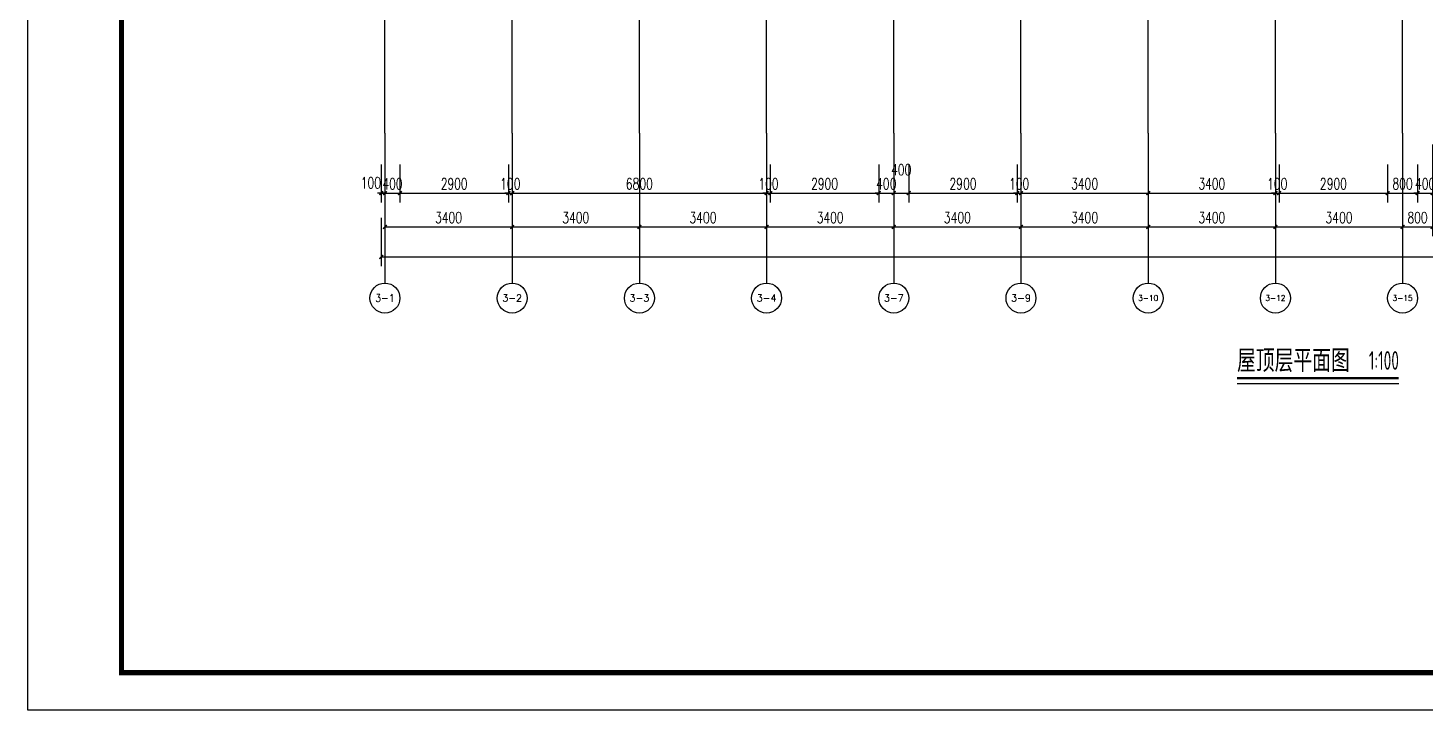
# Model space of a CAD drawing. Extents: x -59851 to 653804, y -249523 to 437614.
# Drawn here: x -57533 to -20191, y -249505 to -231289 of the extents above; entities that cross this region are included whole.
import ezdxf
from ezdxf.enums import TextEntityAlignment as Align

# ---------------------------------------------------------------- set-up
doc = ezdxf.new("R2010")
doc.units = 0
doc.header["$LTSCALE"] = 1000
doc.header["$MEASUREMENT"] = 0
for name, color, linetype in [('A-第三道尺寸线', 105, 'Continuous'), ('AXIS', 3, 'Continuous'), ('AXIS_TEXT', 7, 'Continuous'), ('DIM_SYMB', 3, 'Continuous'), ('DOTE', 16, 'Continuous'), ('LABEL_FIXBOX_PM', 7, 'Continuous'), ('LABEL_TXT_PM', 1, 'Continuous'), ('PUB_TEXT', 7, 'Continuous')]:
    doc.layers.add(name, color=color, linetype=linetype)
doc.styles.add('_TCH_AXIS', font='COMPLEX', dxfattribs={"bigfont": 'GBCBIG'})
doc.styles.add('_TCH_DIM_T3', font='SIMPLEX.shx', dxfattribs={"width": 0.705882, "bigfont": 'GBCBIG.shx'})
doc.styles.add('COMPLEX', font='COMPLEX')
doc.styles.add('LABEL_TXT_PM', font='pm_njadri_romans1.shx', dxfattribs={"width": 0.7, "bigfont": 'pm_njadri_hztxt.shx'})
doc.styles.get("Standard").update_dxf_attribs({"font": 'gbenor.shx', "width": 0.7, "bigfont": 'gbcbig.shx'})
doc.styles.add('黑体', font='simhei.ttf', dxfattribs={"width": 0.7})
doc.dimstyles.new('_TCH_ARCH&&100', dxfattribs={"dimtxt": 297.5, "dimasz": 100, "dimexe": 250, "dimexo": 300, "dimgap": 100, "dimtad": 1, "dimdec": 0, "dimzin": 0, "dimdsep": 46, "dimtxsty": '_TCH_DIM_T3', "dimblk": 'ARCHTICK', "dimcen": 0.09, "dimclrt": 7, "dimazin": 2, "dimtfac": 1, "dimtdec": 0, "dimtix": 1, "dimtmove": 2, "dimatfit": 3, "dimfxl": 0, "dimtolj": 1, "dimtzin": 0, "dimarcsym": 0})

# ---------------------------------------------------------------- blocks, each defined once
blk = doc.blocks.new('PMSheet_A1_20150113_5-3892016032414355901')
at = {"layer": 'LABEL_FIXBOX_PM'}
blk.add_lwpolyline([(0, 594), (841, 594), (841, 0), (0, 0)], close=True, dxfattribs=at)
at = {"layer": 'LABEL_FIXBOX_PM', "const_width": 1.4}
blk.add_lwpolyline([(831, 584), (25, 584), (25, 10), (831, 10)], close=True, dxfattribs=at)
at = {"layer": 'LABEL_TXT_PM', "style": 'LABEL_TXT_PM'}
for tag, height, width, p in [('修改图应说明理由', 4.5, 0.7, (788.35, 468.8)), ('出图章签名', 4.5, 0.7, (759.46, 338.09)), ('建设单位_U01', 4.5, 0.7, (800.9, 212.14)), ('建设单位', 4.5, 0.7, (800.9, 210.2)), ('建设单位_D01', 4.5, 0.7, (800.9, 207.4)), ('项目名称_U01', 4.5, 0.7, (800.9, 200.42)), ('项目名称', 4.5, 0.7, (800.9, 198.19)), ('项目名称_D01', 4.5, 0.7, (800.9, 195.3)), ('设计编号', 4.5, 0.6, (780.76, 187.9)), ('分项号', 4.5, 0.6, (820.26, 188)), ('项目经理', 4.5, 0.7, (780.26, 172)), ('项目经理签名', 4.5, 0.7, (810.18, 172.26)), ('审定', 4.5, 0.7, (780.26, 163.9)), ('审定签名', 4.5, 0.7, (810.18, 164.16)), ('审核', 4.5, 0.7, (780.26, 156)), ('审核签名', 4.5, 0.7, (810.18, 156.26)), ('项目负责签名', 4.5, 0.7, (810.18, 148.26)), ('项目负责', 4.5, 0.7, (780.26, 148)), ('专业负责', 4.5, 0.7, (780.26, 140)), ('专业负责签名', 4.5, 0.7, (810.18, 140.26)), ('校对', 4.5, 0.7, (780.26, 131.9)), ('校对签名', 4.5, 0.7, (810.18, 132.16)), ('设计', 4.5, 0.7, (780.26, 124)), ('设计签名', 4.5, 0.7, (810.18, 124.26)), ('绘制', 4.5, 0.7, (780.26, 115.9)), ('绘制签名', 4.5, 0.7, (810.18, 116.16)), ('方案_01', 4.5, 0.7, (780.26, 95.9)), ('方案_01签名', 4.5, 0.7, (810.18, 96.16)), ('方案_02', 4.5, 0.7, (780.26, 87.9)), ('方案_02签名', 4.5, 0.7, (810.18, 88.16)), ('方案_03', 4.5, 0.7, (780.29, 79.9)), ('方案_03签名', 4.5, 0.7, (810.2, 80.16)), ('方案_04', 4.5, 0.7, (780.26, 71.9)), ('方案_04签名', 4.5, 0.7, (810.18, 72.16)), ('图名_U02', 4.5, 0.7, (790.5, 60.2)), ('图名_U01', 4.5, 0.7, (790.5, 54.2)), ('图名', 4.5, 0.7, (790.5, 47.96)), ('图名_D01', 4.5, 0.7, (790.5, 42.4)), ('图名_D02', 4.5, 0.7, (790.5, 37)), ('图号', 3.5, 0.7, (760.97, 20.95)), ('图档号', 3.5, 0.7, (781.1, 20.95)), ('日期', 3.5, 0.7, (801.07, 20.95)), ('版本号', 3.5, 0.7, (820.27, 20.95))]:
    blk.add_attdef(tag, text='', height=height, dxfattribs=dict(at, width=width)).set_placement(p, align=Align.CENTER)
blk = doc.blocks.new('roofzhouxian')
at = {"layer": 'DOTE'}
for p, q in [((-47992, -309503), (-47992, -279124)), ((-44592, -309503), (-44592, -279124)), ((-41192, -309503), (-41192, -279124)), ((-37792, -309503), (-37792, -279124)), ((-30992, -309503), (-30992, -279124)), ((-27592, -309503), (-27592, -279124)), ((-34392, -309503), (-34392, -295195)), ((-24192, -309503), (-24192, -295195)), ((-20792, -309503), (-20792, -295195))]:
    blk.add_line(p, q, dxfattribs=at)
blk = doc.blocks.new('_ArchTick')
at = {"color": 0, "linetype": 'ByBlock', "const_width": 0.4}
blk.add_lwpolyline([(-0.5, -0.5), (0.5, 0.5)], dxfattribs=at)
blk = doc.blocks.new('*D1399')
at = {"layer": 'AXIS', "color": 0, "lineweight": -2, "transparency": 16777216}
for p, q in [((-47991, -234403), (-47991, -236853)), ((-44591, -234403), (-44591, -236853)), ((-47991, -236603), (-44591, -236603))]:
    blk.add_line(p, q, dxfattribs=at)
at = {"layer": 'Defpoints', "color": 0, "transparency": 16777216}
for p in [(-47991, -234103), (-44591, -234103), (-44591, -236603)]:
    blk.add_point(p, dxfattribs=at)
at = {"layer": 'AXIS', "color": 0, "lineweight": -2, "transparency": 16777216, "xscale": 100, "yscale": 100, "zscale": 100, "rotation": 180}
blk.add_blockref('_ArchTick', (-47991, -236603), dxfattribs=at)
at = {"layer": 'AXIS', "color": 0, "lineweight": -2, "transparency": 16777216, "xscale": 100, "yscale": 100, "zscale": 100}
blk.add_blockref('_ArchTick', (-44591, -236603), dxfattribs=at)
at = {"layer": 'AXIS', "color": 7, "transparency": 16777216, "insert": (-46291, -236354), "char_height": 297.5, "attachment_point": 5, "style": '_TCH_DIM_T3'}
blk.add_mtext('\\A1;3400', dxfattribs=at)
blk = doc.blocks.new('*D1400')
at = {"layer": 'AXIS', "color": 0, "lineweight": -2, "transparency": 16777216}
for p, q in [((-44591, -234403), (-44591, -236853)), ((-41191, -234403), (-41191, -236853)), ((-44591, -236603), (-41191, -236603))]:
    blk.add_line(p, q, dxfattribs=at)
at = {"layer": 'Defpoints', "color": 0, "transparency": 16777216}
for p in [(-44591, -234103), (-41191, -234103), (-41191, -236603)]:
    blk.add_point(p, dxfattribs=at)
at = {"layer": 'AXIS', "color": 0, "lineweight": -2, "transparency": 16777216, "xscale": 100, "yscale": 100, "zscale": 100, "rotation": 180}
blk.add_blockref('_ArchTick', (-44591, -236603), dxfattribs=at)
at = {"layer": 'AXIS', "color": 0, "lineweight": -2, "transparency": 16777216, "xscale": 100, "yscale": 100, "zscale": 100}
blk.add_blockref('_ArchTick', (-41191, -236603), dxfattribs=at)
at = {"layer": 'AXIS', "color": 7, "transparency": 16777216, "insert": (-42891, -236354), "char_height": 297.5, "attachment_point": 5, "style": '_TCH_DIM_T3'}
blk.add_mtext('\\A1;3400', dxfattribs=at)
blk = doc.blocks.new('*D1401')
at = {"layer": 'AXIS', "color": 0, "lineweight": -2, "transparency": 16777216}
for p, q in [((-41191, -234403), (-41191, -236853)), ((-37791, -234403), (-37791, -236853)), ((-41191, -236603), (-37791, -236603))]:
    blk.add_line(p, q, dxfattribs=at)
at = {"layer": 'Defpoints', "color": 0, "transparency": 16777216}
for p in [(-41191, -234103), (-37791, -234103), (-37791, -236603)]:
    blk.add_point(p, dxfattribs=at)
at = {"layer": 'AXIS', "color": 0, "lineweight": -2, "transparency": 16777216, "xscale": 100, "yscale": 100, "zscale": 100, "rotation": 180}
blk.add_blockref('_ArchTick', (-41191, -236603), dxfattribs=at)
at = {"layer": 'AXIS', "color": 0, "lineweight": -2, "transparency": 16777216, "xscale": 100, "yscale": 100, "zscale": 100}
blk.add_blockref('_ArchTick', (-37791, -236603), dxfattribs=at)
at = {"layer": 'AXIS', "color": 7, "transparency": 16777216, "insert": (-39491, -236354), "char_height": 297.5, "attachment_point": 5, "style": '_TCH_DIM_T3'}
blk.add_mtext('\\A1;3400', dxfattribs=at)
blk = doc.blocks.new('*D1402')
at = {"layer": 'AXIS', "color": 0, "lineweight": -2, "transparency": 16777216}
for p, q in [((-37791, -234403), (-37791, -236853)), ((-34391, -234403), (-34391, -236853)), ((-37791, -236603), (-34391, -236603))]:
    blk.add_line(p, q, dxfattribs=at)
at = {"layer": 'Defpoints', "color": 0, "transparency": 16777216}
for p in [(-37791, -234103), (-34391, -234103), (-34391, -236603)]:
    blk.add_point(p, dxfattribs=at)
at = {"layer": 'AXIS', "color": 0, "lineweight": -2, "transparency": 16777216, "xscale": 100, "yscale": 100, "zscale": 100, "rotation": 180}
blk.add_blockref('_ArchTick', (-37791, -236603), dxfattribs=at)
at = {"layer": 'AXIS', "color": 0, "lineweight": -2, "transparency": 16777216, "xscale": 100, "yscale": 100, "zscale": 100}
blk.add_blockref('_ArchTick', (-34391, -236603), dxfattribs=at)
at = {"layer": 'AXIS', "color": 7, "transparency": 16777216, "insert": (-36091, -236354), "char_height": 297.5, "attachment_point": 5, "style": '_TCH_DIM_T3'}
blk.add_mtext('\\A1;3400', dxfattribs=at)
blk = doc.blocks.new('*D1403')
at = {"layer": 'AXIS', "color": 0, "lineweight": -2, "transparency": 16777216}
for p, q in [((-34391, -234403), (-34391, -236853)), ((-30991, -234403), (-30991, -236853)), ((-34391, -236603), (-30991, -236603))]:
    blk.add_line(p, q, dxfattribs=at)
at = {"layer": 'Defpoints', "color": 0, "transparency": 16777216}
for p in [(-34391, -234103), (-30991, -234103), (-30991, -236603)]:
    blk.add_point(p, dxfattribs=at)
at = {"layer": 'AXIS', "color": 0, "lineweight": -2, "transparency": 16777216, "xscale": 100, "yscale": 100, "zscale": 100, "rotation": 180}
blk.add_blockref('_ArchTick', (-34391, -236603), dxfattribs=at)
at = {"layer": 'AXIS', "color": 0, "lineweight": -2, "transparency": 16777216, "xscale": 100, "yscale": 100, "zscale": 100}
blk.add_blockref('_ArchTick', (-30991, -236603), dxfattribs=at)
at = {"layer": 'AXIS', "color": 7, "transparency": 16777216, "insert": (-32691, -236354), "char_height": 297.5, "attachment_point": 5, "style": '_TCH_DIM_T3'}
blk.add_mtext('\\A1;3400', dxfattribs=at)
blk = doc.blocks.new('*D1404')
at = {"layer": 'AXIS', "color": 0, "lineweight": -2, "transparency": 16777216}
for p, q in [((-30991, -234403), (-30991, -236853)), ((-27591, -234403), (-27591, -236853)), ((-30991, -236603), (-27591, -236603))]:
    blk.add_line(p, q, dxfattribs=at)
at = {"layer": 'Defpoints', "color": 0, "transparency": 16777216}
for p in [(-30991, -234103), (-27591, -234103), (-27591, -236603)]:
    blk.add_point(p, dxfattribs=at)
at = {"layer": 'AXIS', "color": 0, "lineweight": -2, "transparency": 16777216, "xscale": 100, "yscale": 100, "zscale": 100, "rotation": 180}
blk.add_blockref('_ArchTick', (-30991, -236603), dxfattribs=at)
at = {"layer": 'AXIS', "color": 0, "lineweight": -2, "transparency": 16777216, "xscale": 100, "yscale": 100, "zscale": 100}
blk.add_blockref('_ArchTick', (-27591, -236603), dxfattribs=at)
at = {"layer": 'AXIS', "color": 7, "transparency": 16777216, "insert": (-29291, -236354), "char_height": 297.5, "attachment_point": 5, "style": '_TCH_DIM_T3'}
blk.add_mtext('\\A1;3400', dxfattribs=at)
blk = doc.blocks.new('*D1405')
at = {"layer": 'AXIS', "color": 0, "lineweight": -2, "transparency": 16777216}
for p, q in [((-27591, -234403), (-27591, -236853)), ((-24191, -234403), (-24191, -236853)), ((-27591, -236603), (-24191, -236603))]:
    blk.add_line(p, q, dxfattribs=at)
at = {"layer": 'Defpoints', "color": 0, "transparency": 16777216}
for p in [(-27591, -234103), (-24191, -234103), (-24191, -236603)]:
    blk.add_point(p, dxfattribs=at)
at = {"layer": 'AXIS', "color": 0, "lineweight": -2, "transparency": 16777216, "xscale": 100, "yscale": 100, "zscale": 100, "rotation": 180}
blk.add_blockref('_ArchTick', (-27591, -236603), dxfattribs=at)
at = {"layer": 'AXIS', "color": 0, "lineweight": -2, "transparency": 16777216, "xscale": 100, "yscale": 100, "zscale": 100}
blk.add_blockref('_ArchTick', (-24191, -236603), dxfattribs=at)
at = {"layer": 'AXIS', "color": 7, "transparency": 16777216, "insert": (-25891, -236354), "char_height": 297.5, "attachment_point": 5, "style": '_TCH_DIM_T3'}
blk.add_mtext('\\A1;3400', dxfattribs=at)
blk = doc.blocks.new('*D1406')
at = {"layer": 'AXIS', "color": 0, "lineweight": -2, "transparency": 16777216}
for p, q in [((-24191, -234403), (-24191, -236853)), ((-20791, -234403), (-20791, -236853)), ((-24191, -236603), (-20791, -236603))]:
    blk.add_line(p, q, dxfattribs=at)
at = {"layer": 'Defpoints', "color": 0, "transparency": 16777216}
for p in [(-24191, -234103), (-20791, -234103), (-20791, -236603)]:
    blk.add_point(p, dxfattribs=at)
at = {"layer": 'AXIS', "color": 0, "lineweight": -2, "transparency": 16777216, "xscale": 100, "yscale": 100, "zscale": 100, "rotation": 180}
blk.add_blockref('_ArchTick', (-24191, -236603), dxfattribs=at)
at = {"layer": 'AXIS', "color": 0, "lineweight": -2, "transparency": 16777216, "xscale": 100, "yscale": 100, "zscale": 100}
blk.add_blockref('_ArchTick', (-20791, -236603), dxfattribs=at)
at = {"layer": 'AXIS', "color": 7, "transparency": 16777216, "insert": (-22491, -236354), "char_height": 297.5, "attachment_point": 5, "style": '_TCH_DIM_T3'}
blk.add_mtext('\\A1;3400', dxfattribs=at)
blk = doc.blocks.new('*D1407')
at = {"layer": 'AXIS', "color": 0, "lineweight": -2, "transparency": 16777216}
for p, q in [((-20791, -234403), (-20791, -236853)), ((-19991, -234403), (-19991, -236853)), ((-20791, -236603), (-19991, -236603))]:
    blk.add_line(p, q, dxfattribs=at)
at = {"layer": 'Defpoints', "color": 0, "transparency": 16777216}
for p in [(-20791, -234103), (-19991, -234103), (-19991, -236603)]:
    blk.add_point(p, dxfattribs=at)
at = {"layer": 'AXIS', "color": 0, "lineweight": -2, "transparency": 16777216, "xscale": 100, "yscale": 100, "zscale": 100, "rotation": 180}
blk.add_blockref('_ArchTick', (-20791, -236603), dxfattribs=at)
at = {"layer": 'AXIS', "color": 0, "lineweight": -2, "transparency": 16777216, "xscale": 100, "yscale": 100, "zscale": 100}
blk.add_blockref('_ArchTick', (-19991, -236603), dxfattribs=at)
at = {"layer": 'AXIS', "color": 7, "transparency": 16777216, "insert": (-20391, -236354), "char_height": 297.5, "attachment_point": 5, "style": '_TCH_DIM_T3'}
blk.add_mtext('\\A1;800', dxfattribs=at)
blk = doc.blocks.new('*D1418')
at = {"layer": 'AXIS', "color": 0, "lineweight": -2, "transparency": 16777216}
for p, q in [((-48091, -236360), (-48091, -237653)), ((10609, -236360), (10609, -237653)), ((-48091, -237403), (10609, -237403))]:
    blk.add_line(p, q, dxfattribs=at)
at = {"layer": 'Defpoints', "color": 0, "transparency": 16777216}
for p in [(-48091, -236060), (10609, -236060), (10609, -237403)]:
    blk.add_point(p, dxfattribs=at)
at = {"layer": 'AXIS', "color": 0, "lineweight": -2, "transparency": 16777216, "xscale": 100, "yscale": 100, "zscale": 100, "rotation": 180}
blk.add_blockref('_ArchTick', (-48091, -237403), dxfattribs=at)
at = {"layer": 'AXIS', "color": 0, "lineweight": -2, "transparency": 16777216, "xscale": 100, "yscale": 100, "zscale": 100}
blk.add_blockref('_ArchTick', (10609, -237403), dxfattribs=at)
at = {"layer": 'AXIS', "color": 7, "transparency": 16777216, "insert": (-18741, -237154), "char_height": 297.5, "attachment_point": 5, "style": '_TCH_DIM_T3'}
blk.add_mtext('\\A1;58700', dxfattribs=at)
blk = doc.blocks.new('*D1442')
at = {"layer": 'A-第三道尺寸线', "color": 0, "lineweight": -2, "transparency": 16777216}
for p, q in [((-48091, -234937), (-48091, -235950)), ((-47991, -234937), (-47991, -235950)), ((-48091, -235700), (-48191, -235700)), ((-48091, -235700), (-47991, -235700)), ((-47991, -235700), (-47891, -235700))]:
    blk.add_line(p, q, dxfattribs=at)
at = {"layer": 'Defpoints', "color": 0, "transparency": 16777216}
for p in [(-48091, -234637), (-47991, -234637), (-47991, -235700)]:
    blk.add_point(p, dxfattribs=at)
at = {"layer": 'A-第三道尺寸线', "color": 0, "lineweight": -2, "transparency": 16777216, "xscale": 100, "yscale": 100, "zscale": 100}
blk.add_blockref('_ArchTick', (-48091, -235700), dxfattribs=at)
at = {"layer": 'A-第三道尺寸线', "color": 0, "lineweight": -2, "transparency": 16777216, "xscale": 100, "yscale": 100, "zscale": 100, "rotation": 180}
blk.add_blockref('_ArchTick', (-47991, -235700), dxfattribs=at)
at = {"layer": 'A-第三道尺寸线', "color": 7, "transparency": 16777216, "insert": (-48366, -235425), "char_height": 297.5, "attachment_point": 5, "style": '_TCH_DIM_T3'}
blk.add_mtext('\\A1;100', dxfattribs=at)
blk = doc.blocks.new('*D1443')
at = {"layer": 'A-第三道尺寸线', "color": 0, "lineweight": -2, "transparency": 16777216}
for p, q in [((-47991, -234937), (-47991, -235950)), ((-47591, -234937), (-47591, -235950)), ((-47991, -235700), (-48091, -235700)), ((-47991, -235700), (-47591, -235700)), ((-47591, -235700), (-47491, -235700))]:
    blk.add_line(p, q, dxfattribs=at)
at = {"layer": 'Defpoints', "color": 0, "transparency": 16777216}
for p in [(-47991, -234637), (-47591, -234637), (-47591, -235700)]:
    blk.add_point(p, dxfattribs=at)
at = {"layer": 'A-第三道尺寸线', "color": 0, "lineweight": -2, "transparency": 16777216, "xscale": 100, "yscale": 100, "zscale": 100}
blk.add_blockref('_ArchTick', (-47991, -235700), dxfattribs=at)
at = {"layer": 'A-第三道尺寸线', "color": 0, "lineweight": -2, "transparency": 16777216, "xscale": 100, "yscale": 100, "zscale": 100, "rotation": 180}
blk.add_blockref('_ArchTick', (-47591, -235700), dxfattribs=at)
at = {"layer": 'A-第三道尺寸线', "color": 7, "transparency": 16777216, "insert": (-47791, -235451), "char_height": 297.5, "attachment_point": 5, "style": '_TCH_DIM_T3'}
blk.add_mtext('\\A1;400', dxfattribs=at)
blk = doc.blocks.new('*D1444')
at = {"layer": 'A-第三道尺寸线', "color": 0, "lineweight": -2, "transparency": 16777216}
for p, q in [((-47591, -234937), (-47591, -235950)), ((-44691, -234937), (-44691, -235950)), ((-47591, -235700), (-44691, -235700))]:
    blk.add_line(p, q, dxfattribs=at)
at = {"layer": 'Defpoints', "color": 0, "transparency": 16777216}
for p in [(-47591, -234637), (-44691, -234637), (-44691, -235700)]:
    blk.add_point(p, dxfattribs=at)
at = {"layer": 'A-第三道尺寸线', "color": 0, "lineweight": -2, "transparency": 16777216, "xscale": 100, "yscale": 100, "zscale": 100, "rotation": 180}
blk.add_blockref('_ArchTick', (-47591, -235700), dxfattribs=at)
at = {"layer": 'A-第三道尺寸线', "color": 0, "lineweight": -2, "transparency": 16777216, "xscale": 100, "yscale": 100, "zscale": 100}
blk.add_blockref('_ArchTick', (-44691, -235700), dxfattribs=at)
at = {"layer": 'A-第三道尺寸线', "color": 7, "transparency": 16777216, "insert": (-46141, -235451), "char_height": 297.5, "attachment_point": 5, "style": '_TCH_DIM_T3'}
blk.add_mtext('\\A1;2900', dxfattribs=at)
blk = doc.blocks.new('*D1445')
at = {"layer": 'A-第三道尺寸线', "color": 0, "lineweight": -2, "transparency": 16777216}
for p, q in [((-44691, -234937), (-44691, -235950)), ((-44591, -234937), (-44591, -235950)), ((-44691, -235700), (-44791, -235700)), ((-44691, -235700), (-44591, -235700)), ((-44591, -235700), (-44491, -235700))]:
    blk.add_line(p, q, dxfattribs=at)
at = {"layer": 'Defpoints', "color": 0, "transparency": 16777216}
for p in [(-44691, -234637), (-44591, -234637), (-44591, -235700)]:
    blk.add_point(p, dxfattribs=at)
at = {"layer": 'A-第三道尺寸线', "color": 0, "lineweight": -2, "transparency": 16777216, "xscale": 100, "yscale": 100, "zscale": 100}
blk.add_blockref('_ArchTick', (-44691, -235700), dxfattribs=at)
at = {"layer": 'A-第三道尺寸线', "color": 0, "lineweight": -2, "transparency": 16777216, "xscale": 100, "yscale": 100, "zscale": 100, "rotation": 180}
blk.add_blockref('_ArchTick', (-44591, -235700), dxfattribs=at)
at = {"layer": 'A-第三道尺寸线', "color": 7, "transparency": 16777216, "insert": (-44641, -235451), "char_height": 297.5, "attachment_point": 5, "style": '_TCH_DIM_T3'}
blk.add_mtext('\\A1;100', dxfattribs=at)
blk = doc.blocks.new('*D1446')
at = {"layer": 'A-第三道尺寸线', "color": 0, "lineweight": -2, "transparency": 16777216}
for p, q in [((-44591, -234937), (-44591, -235950)), ((-37791, -234937), (-37791, -235950)), ((-44591, -235700), (-37791, -235700))]:
    blk.add_line(p, q, dxfattribs=at)
at = {"layer": 'Defpoints', "color": 0, "transparency": 16777216}
for p in [(-44591, -234637), (-37791, -234637), (-37791, -235700)]:
    blk.add_point(p, dxfattribs=at)
at = {"layer": 'A-第三道尺寸线', "color": 0, "lineweight": -2, "transparency": 16777216, "xscale": 100, "yscale": 100, "zscale": 100, "rotation": 180}
blk.add_blockref('_ArchTick', (-44591, -235700), dxfattribs=at)
at = {"layer": 'A-第三道尺寸线', "color": 0, "lineweight": -2, "transparency": 16777216, "xscale": 100, "yscale": 100, "zscale": 100}
blk.add_blockref('_ArchTick', (-37791, -235700), dxfattribs=at)
at = {"layer": 'A-第三道尺寸线', "color": 7, "transparency": 16777216, "insert": (-41191, -235451), "char_height": 297.5, "attachment_point": 5, "style": '_TCH_DIM_T3'}
blk.add_mtext('\\A1;6800', dxfattribs=at)
blk = doc.blocks.new('*D1447')
at = {"layer": 'A-第三道尺寸线', "color": 0, "lineweight": -2, "transparency": 16777216}
for p, q in [((-37791, -234937), (-37791, -235950)), ((-37691, -234937), (-37691, -235950)), ((-37791, -235700), (-37891, -235700)), ((-37791, -235700), (-37691, -235700)), ((-37691, -235700), (-37591, -235700))]:
    blk.add_line(p, q, dxfattribs=at)
at = {"layer": 'Defpoints', "color": 0, "transparency": 16777216}
for p in [(-37791, -234637), (-37691, -234637), (-37691, -235700)]:
    blk.add_point(p, dxfattribs=at)
at = {"layer": 'A-第三道尺寸线', "color": 0, "lineweight": -2, "transparency": 16777216, "xscale": 100, "yscale": 100, "zscale": 100}
blk.add_blockref('_ArchTick', (-37791, -235700), dxfattribs=at)
at = {"layer": 'A-第三道尺寸线', "color": 0, "lineweight": -2, "transparency": 16777216, "xscale": 100, "yscale": 100, "zscale": 100, "rotation": 180}
blk.add_blockref('_ArchTick', (-37691, -235700), dxfattribs=at)
at = {"layer": 'A-第三道尺寸线', "color": 7, "transparency": 16777216, "insert": (-37741, -235451), "char_height": 297.5, "attachment_point": 5, "style": '_TCH_DIM_T3'}
blk.add_mtext('\\A1;100', dxfattribs=at)
blk = doc.blocks.new('*D1448')
at = {"layer": 'A-第三道尺寸线', "color": 0, "lineweight": -2, "transparency": 16777216}
for p, q in [((-37691, -234937), (-37691, -235950)), ((-34791, -234937), (-34791, -235950)), ((-37691, -235700), (-34791, -235700))]:
    blk.add_line(p, q, dxfattribs=at)
at = {"layer": 'Defpoints', "color": 0, "transparency": 16777216}
for p in [(-37691, -234637), (-34791, -234637), (-34791, -235700)]:
    blk.add_point(p, dxfattribs=at)
at = {"layer": 'A-第三道尺寸线', "color": 0, "lineweight": -2, "transparency": 16777216, "xscale": 100, "yscale": 100, "zscale": 100, "rotation": 180}
blk.add_blockref('_ArchTick', (-37691, -235700), dxfattribs=at)
at = {"layer": 'A-第三道尺寸线', "color": 0, "lineweight": -2, "transparency": 16777216, "xscale": 100, "yscale": 100, "zscale": 100}
blk.add_blockref('_ArchTick', (-34791, -235700), dxfattribs=at)
at = {"layer": 'A-第三道尺寸线', "color": 7, "transparency": 16777216, "insert": (-36241, -235451), "char_height": 297.5, "attachment_point": 5, "style": '_TCH_DIM_T3'}
blk.add_mtext('\\A1;2900', dxfattribs=at)
blk = doc.blocks.new('*D1449')
at = {"layer": 'A-第三道尺寸线', "color": 0, "lineweight": -2, "transparency": 16777216}
for p, q in [((-34791, -234937), (-34791, -235950)), ((-34391, -234937), (-34391, -235950)), ((-34791, -235700), (-34891, -235700)), ((-34791, -235700), (-34391, -235700)), ((-34391, -235700), (-34291, -235700))]:
    blk.add_line(p, q, dxfattribs=at)
at = {"layer": 'Defpoints', "color": 0, "transparency": 16777216}
for p in [(-34791, -234637), (-34391, -234637), (-34391, -235700)]:
    blk.add_point(p, dxfattribs=at)
at = {"layer": 'A-第三道尺寸线', "color": 0, "lineweight": -2, "transparency": 16777216, "xscale": 100, "yscale": 100, "zscale": 100}
blk.add_blockref('_ArchTick', (-34791, -235700), dxfattribs=at)
at = {"layer": 'A-第三道尺寸线', "color": 0, "lineweight": -2, "transparency": 16777216, "xscale": 100, "yscale": 100, "zscale": 100, "rotation": 180}
blk.add_blockref('_ArchTick', (-34391, -235700), dxfattribs=at)
at = {"layer": 'A-第三道尺寸线', "color": 7, "transparency": 16777216, "insert": (-34591, -235451), "char_height": 297.5, "attachment_point": 5, "style": '_TCH_DIM_T3'}
blk.add_mtext('\\A1;400', dxfattribs=at)
blk = doc.blocks.new('*D1450')
at = {"layer": 'A-第三道尺寸线', "color": 0, "lineweight": -2, "transparency": 16777216}
for p, q in [((-34391, -234937), (-34391, -235950)), ((-33991, -234937), (-33991, -235950)), ((-34391, -235700), (-33991, -235700))]:
    blk.add_line(p, q, dxfattribs=at)
at = {"layer": 'Defpoints', "color": 0, "transparency": 16777216}
for p in [(-34391, -234637), (-33991, -234637), (-33991, -235700)]:
    blk.add_point(p, dxfattribs=at)
at = {"layer": 'A-第三道尺寸线', "color": 0, "lineweight": -2, "transparency": 16777216, "xscale": 100, "yscale": 100, "zscale": 100, "rotation": 180}
blk.add_blockref('_ArchTick', (-34391, -235700), dxfattribs=at)
at = {"layer": 'A-第三道尺寸线', "color": 0, "lineweight": -2, "transparency": 16777216, "xscale": 100, "yscale": 100, "zscale": 100}
blk.add_blockref('_ArchTick', (-33991, -235700), dxfattribs=at)
at = {"layer": 'A-第三道尺寸线', "color": 7, "transparency": 16777216, "insert": (-34191, -235075), "char_height": 297.5, "attachment_point": 5, "style": '_TCH_DIM_T3'}
blk.add_mtext('\\A1;400', dxfattribs=at)
blk = doc.blocks.new('*D1451')
at = {"layer": 'A-第三道尺寸线', "color": 0, "lineweight": -2, "transparency": 16777216}
for p, q in [((-33991, -234937), (-33991, -235950)), ((-31091, -234937), (-31091, -235950)), ((-33991, -235700), (-31091, -235700))]:
    blk.add_line(p, q, dxfattribs=at)
at = {"layer": 'Defpoints', "color": 0, "transparency": 16777216}
for p in [(-33991, -234637), (-31091, -234637), (-31091, -235700)]:
    blk.add_point(p, dxfattribs=at)
at = {"layer": 'A-第三道尺寸线', "color": 0, "lineweight": -2, "transparency": 16777216, "xscale": 100, "yscale": 100, "zscale": 100, "rotation": 180}
blk.add_blockref('_ArchTick', (-33991, -235700), dxfattribs=at)
at = {"layer": 'A-第三道尺寸线', "color": 0, "lineweight": -2, "transparency": 16777216, "xscale": 100, "yscale": 100, "zscale": 100}
blk.add_blockref('_ArchTick', (-31091, -235700), dxfattribs=at)
at = {"layer": 'A-第三道尺寸线', "color": 7, "transparency": 16777216, "insert": (-32541, -235451), "char_height": 297.5, "attachment_point": 5, "style": '_TCH_DIM_T3'}
blk.add_mtext('\\A1;2900', dxfattribs=at)
blk = doc.blocks.new('*D1452')
at = {"layer": 'A-第三道尺寸线', "color": 0, "lineweight": -2, "transparency": 16777216}
for p, q in [((-31091, -234937), (-31091, -235950)), ((-30991, -234937), (-30991, -235950)), ((-31091, -235700), (-31191, -235700)), ((-31091, -235700), (-30991, -235700)), ((-30991, -235700), (-30891, -235700))]:
    blk.add_line(p, q, dxfattribs=at)
at = {"layer": 'Defpoints', "color": 0, "transparency": 16777216}
for p in [(-31091, -234637), (-30991, -234637), (-30991, -235700)]:
    blk.add_point(p, dxfattribs=at)
at = {"layer": 'A-第三道尺寸线', "color": 0, "lineweight": -2, "transparency": 16777216, "xscale": 100, "yscale": 100, "zscale": 100}
blk.add_blockref('_ArchTick', (-31091, -235700), dxfattribs=at)
at = {"layer": 'A-第三道尺寸线', "color": 0, "lineweight": -2, "transparency": 16777216, "xscale": 100, "yscale": 100, "zscale": 100, "rotation": 180}
blk.add_blockref('_ArchTick', (-30991, -235700), dxfattribs=at)
at = {"layer": 'A-第三道尺寸线', "color": 7, "transparency": 16777216, "insert": (-31041, -235451), "char_height": 297.5, "attachment_point": 5, "style": '_TCH_DIM_T3'}
blk.add_mtext('\\A1;100', dxfattribs=at)
blk = doc.blocks.new('*D1453')
at = {"layer": 'A-第三道尺寸线', "color": 0, "lineweight": -2, "transparency": 16777216}
for p, q in [((-30991, -234937), (-30991, -235950)), ((-27591, -234937), (-27591, -235950)), ((-30991, -235700), (-27591, -235700))]:
    blk.add_line(p, q, dxfattribs=at)
at = {"layer": 'Defpoints', "color": 0, "transparency": 16777216}
for p in [(-30991, -234637), (-27591, -234637), (-27591, -235700)]:
    blk.add_point(p, dxfattribs=at)
at = {"layer": 'A-第三道尺寸线', "color": 0, "lineweight": -2, "transparency": 16777216, "xscale": 100, "yscale": 100, "zscale": 100, "rotation": 180}
blk.add_blockref('_ArchTick', (-30991, -235700), dxfattribs=at)
at = {"layer": 'A-第三道尺寸线', "color": 0, "lineweight": -2, "transparency": 16777216, "xscale": 100, "yscale": 100, "zscale": 100}
blk.add_blockref('_ArchTick', (-27591, -235700), dxfattribs=at)
at = {"layer": 'A-第三道尺寸线', "color": 7, "transparency": 16777216, "insert": (-29291, -235451), "char_height": 297.5, "attachment_point": 5, "style": '_TCH_DIM_T3'}
blk.add_mtext('\\A1;3400', dxfattribs=at)
blk = doc.blocks.new('*D1454')
at = {"layer": 'A-第三道尺寸线', "color": 0, "lineweight": -2, "transparency": 16777216}
for p, q in [((-27591, -234937), (-27591, -235950)), ((-24191, -234937), (-24191, -235950)), ((-27591, -235700), (-24191, -235700))]:
    blk.add_line(p, q, dxfattribs=at)
at = {"layer": 'Defpoints', "color": 0, "transparency": 16777216}
for p in [(-27591, -234637), (-24191, -234637), (-24191, -235700)]:
    blk.add_point(p, dxfattribs=at)
at = {"layer": 'A-第三道尺寸线', "color": 0, "lineweight": -2, "transparency": 16777216, "xscale": 100, "yscale": 100, "zscale": 100, "rotation": 180}
blk.add_blockref('_ArchTick', (-27591, -235700), dxfattribs=at)
at = {"layer": 'A-第三道尺寸线', "color": 0, "lineweight": -2, "transparency": 16777216, "xscale": 100, "yscale": 100, "zscale": 100}
blk.add_blockref('_ArchTick', (-24191, -235700), dxfattribs=at)
at = {"layer": 'A-第三道尺寸线', "color": 7, "transparency": 16777216, "insert": (-25891, -235451), "char_height": 297.5, "attachment_point": 5, "style": '_TCH_DIM_T3'}
blk.add_mtext('\\A1;3400', dxfattribs=at)
blk = doc.blocks.new('*D1455')
at = {"layer": 'A-第三道尺寸线', "color": 0, "lineweight": -2, "transparency": 16777216}
for p, q in [((-24191, -234937), (-24191, -235950)), ((-24091, -234937), (-24091, -235950)), ((-24191, -235700), (-24291, -235700)), ((-24191, -235700), (-24091, -235700)), ((-24091, -235700), (-23991, -235700))]:
    blk.add_line(p, q, dxfattribs=at)
at = {"layer": 'Defpoints', "color": 0, "transparency": 16777216}
for p in [(-24191, -234637), (-24091, -234637), (-24091, -235700)]:
    blk.add_point(p, dxfattribs=at)
at = {"layer": 'A-第三道尺寸线', "color": 0, "lineweight": -2, "transparency": 16777216, "xscale": 100, "yscale": 100, "zscale": 100}
blk.add_blockref('_ArchTick', (-24191, -235700), dxfattribs=at)
at = {"layer": 'A-第三道尺寸线', "color": 0, "lineweight": -2, "transparency": 16777216, "xscale": 100, "yscale": 100, "zscale": 100, "rotation": 180}
blk.add_blockref('_ArchTick', (-24091, -235700), dxfattribs=at)
at = {"layer": 'A-第三道尺寸线', "color": 7, "transparency": 16777216, "insert": (-24141, -235451), "char_height": 297.5, "attachment_point": 5, "style": '_TCH_DIM_T3'}
blk.add_mtext('\\A1;100', dxfattribs=at)
blk = doc.blocks.new('*D1456')
at = {"layer": 'A-第三道尺寸线', "color": 0, "lineweight": -2, "transparency": 16777216}
for p, q in [((-24091, -234937), (-24091, -235950)), ((-21191, -234937), (-21191, -235950)), ((-24091, -235700), (-21191, -235700))]:
    blk.add_line(p, q, dxfattribs=at)
at = {"layer": 'Defpoints', "color": 0, "transparency": 16777216}
for p in [(-24091, -234637), (-21191, -234637), (-21191, -235700)]:
    blk.add_point(p, dxfattribs=at)
at = {"layer": 'A-第三道尺寸线', "color": 0, "lineweight": -2, "transparency": 16777216, "xscale": 100, "yscale": 100, "zscale": 100, "rotation": 180}
blk.add_blockref('_ArchTick', (-24091, -235700), dxfattribs=at)
at = {"layer": 'A-第三道尺寸线', "color": 0, "lineweight": -2, "transparency": 16777216, "xscale": 100, "yscale": 100, "zscale": 100}
blk.add_blockref('_ArchTick', (-21191, -235700), dxfattribs=at)
at = {"layer": 'A-第三道尺寸线', "color": 7, "transparency": 16777216, "insert": (-22641, -235451), "char_height": 297.5, "attachment_point": 5, "style": '_TCH_DIM_T3'}
blk.add_mtext('\\A1;2900', dxfattribs=at)
blk = doc.blocks.new('*D1457')
at = {"layer": 'A-第三道尺寸线', "color": 0, "lineweight": -2, "transparency": 16777216}
for p, q in [((-21191, -234937), (-21191, -235950)), ((-20391, -234937), (-20391, -235950)), ((-21191, -235700), (-20391, -235700))]:
    blk.add_line(p, q, dxfattribs=at)
at = {"layer": 'Defpoints', "color": 0, "transparency": 16777216}
for p in [(-21191, -234637), (-20391, -234637), (-20391, -235700)]:
    blk.add_point(p, dxfattribs=at)
at = {"layer": 'A-第三道尺寸线', "color": 0, "lineweight": -2, "transparency": 16777216, "xscale": 100, "yscale": 100, "zscale": 100, "rotation": 180}
blk.add_blockref('_ArchTick', (-21191, -235700), dxfattribs=at)
at = {"layer": 'A-第三道尺寸线', "color": 0, "lineweight": -2, "transparency": 16777216, "xscale": 100, "yscale": 100, "zscale": 100}
blk.add_blockref('_ArchTick', (-20391, -235700), dxfattribs=at)
at = {"layer": 'A-第三道尺寸线', "color": 7, "transparency": 16777216, "insert": (-20791, -235451), "char_height": 297.5, "attachment_point": 5, "style": '_TCH_DIM_T3'}
blk.add_mtext('\\A1;800', dxfattribs=at)
blk = doc.blocks.new('*D1458')
at = {"layer": 'A-第三道尺寸线', "color": 0, "lineweight": -2, "transparency": 16777216}
for p, q in [((-20391, -234937), (-20391, -235950)), ((-19991, -234937), (-19991, -235950)), ((-20391, -235700), (-20491, -235700)), ((-20391, -235700), (-19991, -235700)), ((-19991, -235700), (-19891, -235700))]:
    blk.add_line(p, q, dxfattribs=at)
at = {"layer": 'Defpoints', "color": 0, "transparency": 16777216}
for p in [(-20391, -234637), (-19991, -234637), (-19991, -235700)]:
    blk.add_point(p, dxfattribs=at)
at = {"layer": 'A-第三道尺寸线', "color": 0, "lineweight": -2, "transparency": 16777216, "xscale": 100, "yscale": 100, "zscale": 100}
blk.add_blockref('_ArchTick', (-20391, -235700), dxfattribs=at)
at = {"layer": 'A-第三道尺寸线', "color": 0, "lineweight": -2, "transparency": 16777216, "xscale": 100, "yscale": 100, "zscale": 100, "rotation": 180}
blk.add_blockref('_ArchTick', (-19991, -235700), dxfattribs=at)
at = {"layer": 'A-第三道尺寸线', "color": 7, "transparency": 16777216, "insert": (-20191, -235451), "char_height": 297.5, "attachment_point": 5, "style": '_TCH_DIM_T3'}
blk.add_mtext('\\A1;400', dxfattribs=at)
blk = doc.blocks.new('_AXISO')
blk.add_circle((0, 0), 0.5)
at = {"layer": 'AXIS_TEXT', "style": 'COMPLEX', "width": 1.041667}
blk.add_attdef('A', text='', height=0.56, dxfattribs=at).set_placement((-0.25, -0.28), (0.25, -0.28), align=Align.FIT)

msp = doc.modelspace()

# ---------------------------------------------------------------- linework, layer by layer
at = {"layer": 'AXIS'}
for p, q in [((-47991, -234102.6), (-47991, -238102.6)), ((-44591, -234102.6), (-44591, -238102.6)), ((-41191, -234102.6), (-41191, -238102.6)), ((-37791, -234102.6), (-37791, -238102.6)), ((-34391, -234102.6), (-34391, -238102.6)), ((-30991, -234102.6), (-30991, -238102.6)), ((-27591, -234102.6), (-27591, -238102.6)), ((-24191, -234102.6), (-24191, -238102.6)), ((-20791, -234102.6), (-20791, -238102.6))]:
    msp.add_line(p, q, dxfattribs=at)
at = {"layer": 'DIM_SYMB', "const_width": 70}
msp.add_lwpolyline([(-25216.3, -240641.9), (-20892.8, -240641.9)], dxfattribs=at)
at = {"layer": 'DIM_SYMB'}
msp.add_lwpolyline([(-25216.3, -240781.9), (-20892.8, -240781.9)], dxfattribs=at)

# ---------------------------------------------------------------- block references
at = {"xscale": 100, "yscale": 100, "zscale": 100}
msp.add_blockref('PMSheet_A1_20150113_5-3892016032414355901', (-57533.4, -249505.4), dxfattribs=at)
msp.add_blockref('roofzhouxian', (1.1, 75400.4))
at = {"layer": 'AXIS'}
ref = msp.add_blockref('_AXISO', (-47991, -238502.6), dxfattribs=dict(at, xscale=800, yscale=800, zscale=800))
ref.add_attrib('A', '3-1', dxfattribs={"layer": 'AXIS_TEXT', "height": 202.97, "style": '_TCH_AXIS'}).set_placement((-48252, -238604.1), (-47730.1, -238604.1), align=Align.FIT)
ref = msp.add_blockref('_AXISO', (-44591, -238502.6), dxfattribs=dict(at, xscale=800, yscale=800, zscale=800))
ref.add_attrib('A', '3-2', dxfattribs={"layer": 'AXIS_TEXT', "height": 187.78, "style": '_TCH_AXIS'}).set_placement((-44854.8, -238596.5), (-44327.2, -238596.5), align=Align.FIT)
ref = msp.add_blockref('_AXISO', (-41191, -238502.6), dxfattribs=dict(at, xscale=800, yscale=800, zscale=800))
ref.add_attrib('A', '3-3', dxfattribs={"layer": 'AXIS_TEXT', "height": 187.78, "style": '_TCH_AXIS'}).set_placement((-41454.8, -238596.5), (-40927.2, -238596.5), align=Align.FIT)
ref = msp.add_blockref('_AXISO', (-37791, -238502.6), dxfattribs=dict(at, xscale=800, yscale=800, zscale=800))
ref.add_attrib('A', '3-4', dxfattribs={"layer": 'AXIS_TEXT', "height": 182.29, "style": '_TCH_AXIS'}).set_placement((-38055.8, -238593.8), (-37526.3, -238593.8), align=Align.FIT)
ref = msp.add_blockref('_AXISO', (-34391, -238502.6), dxfattribs=dict(at, xscale=800, yscale=800, zscale=800))
ref.add_attrib('A', '3-7', dxfattribs={"layer": 'AXIS_TEXT', "height": 187.78, "style": '_TCH_AXIS'}).set_placement((-34654.8, -238596.5), (-34127.2, -238596.5), align=Align.FIT)
ref = msp.add_blockref('_AXISO', (-30991, -238502.6), dxfattribs=dict(at, xscale=800, yscale=800, zscale=800))
ref.add_attrib('A', '3-9', dxfattribs={"layer": 'AXIS_TEXT', "height": 187.78, "style": '_TCH_AXIS'}).set_placement((-31254.8, -238596.5), (-30727.2, -238596.5), align=Align.FIT)
ref = msp.add_blockref('_AXISO', (-27591, -238502.6), dxfattribs=dict(at, xscale=800, yscale=800, zscale=800))
ref.add_attrib('A', '3-10', dxfattribs={"layer": 'AXIS_TEXT', "height": 152.88, "style": '_TCH_AXIS'}).set_placement((-27860.4, -238579), (-27321.6, -238579), align=Align.FIT)
ref = msp.add_blockref('_AXISO', (-24191, -238502.6), dxfattribs=dict(at, xscale=800, yscale=800, zscale=800))
ref.add_attrib('A', '3-12', dxfattribs={"layer": 'AXIS_TEXT', "height": 152.88, "style": '_TCH_AXIS'}).set_placement((-24460.4, -238579), (-23921.6, -238579), align=Align.FIT)
ref = msp.add_blockref('_AXISO', (-20791, -238502.6), dxfattribs=dict(at, xscale=800, yscale=800, zscale=800))
ref.add_attrib('A', '3-15', dxfattribs={"layer": 'AXIS_TEXT', "height": 152.88, "style": '_TCH_AXIS'}).set_placement((-21060.4, -238579), (-20521.6, -238579), align=Align.FIT)

# ---------------------------------------------------------------- texts
at = {"layer": 'PUB_TEXT', "style": '黑体', "width": 0.7}
msp.add_text('屋顶层平面图', height=525.74, dxfattribs=at).set_placement((-25216.3, -240419.2))
at = {"layer": 'PUB_TEXT', "width": 0.7}
msp.add_text('1:100', height=500, dxfattribs=at).set_placement((-21693, -240419.2))

# ---------------------------------------------------------------- dimensions: what is measured, and where the dimension line sits
at = {"layer": 'A-第三道尺寸线'}
for base, p1, p2, picture, middle in [((-47991, -235699.5), (-48091, -234637), (-47991, -234637), '*D1442', (-48366, -235424.5)), ((-33991, -235699.5), (-34391, -234637), (-33991, -234637), '*D1450', (-34191, -235074.5))]:
    dim = msp.add_linear_dim(base=base, p1=p1, p2=p2, angle=0, dimstyle='_TCH_ARCH&&100', dxfattribs=at)
    dim.commit()
    dim.dimension.update_dxf_attribs({"geometry": picture, "text_midpoint": middle, "dimtype": 161})
for p1, p2, picture, middle in [((-47991, -234637), (-47591, -234637), '*D1443', (-47791, -235450.8)), ((-47591, -234637), (-44691, -234637), '*D1444', (-46141, -235450.8)), ((-44691, -234637), (-44591, -234637), '*D1445', (-44641, -235450.8)), ((-44591, -234637), (-37791, -234637), '*D1446', (-41191, -235450.8)), ((-37791, -234637), (-37691, -234637), '*D1447', (-37741, -235450.8)), ((-37691, -234637), (-34791, -234637), '*D1448', (-36241, -235450.8)), ((-34791, -234637), (-34391, -234637), '*D1449', (-34591, -235450.8)), ((-33991, -234637), (-31091, -234637), '*D1451', (-32541, -235450.8)), ((-31091, -234637), (-30991, -234637), '*D1452', (-31041, -235450.8)), ((-30991, -234637), (-27591, -234637), '*D1453', (-29291, -235450.8)), ((-27591, -234637), (-24191, -234637), '*D1454', (-25891, -235450.8)), ((-24191, -234637), (-24091, -234637), '*D1455', (-24141, -235450.8)), ((-24091, -234637), (-21191, -234637), '*D1456', (-22641, -235450.8)), ((-21191, -234637), (-20391, -234637), '*D1457', (-20791, -235450.8)), ((-20391, -234637), (-19991, -234637), '*D1458', (-20191, -235450.8))]:
    dim = msp.add_aligned_dim(p1=p1, p2=p2, distance=-1062.5, dimstyle='_TCH_ARCH&&100', dxfattribs=at)
    dim.commit()
    dim.dimension.update_dxf_attribs({"geometry": picture, "text_midpoint": middle})
at = {"layer": 'AXIS'}
for p1, p2, distance, picture, middle in [((-47991, -234102.6), (-44591, -234102.6), -2500, '*D1399', (-46291, -236353.9)), ((-44591, -234102.6), (-41191, -234102.6), -2500, '*D1400', (-42891, -236353.9)), ((-41191, -234102.6), (-37791, -234102.6), -2500, '*D1401', (-39491, -236353.9)), ((-37791, -234102.6), (-34391, -234102.6), -2500, '*D1402', (-36091, -236353.9)), ((-34391, -234102.6), (-30991, -234102.6), -2500, '*D1403', (-32691, -236353.9)), ((-30991, -234102.6), (-27591, -234102.6), -2500, '*D1404', (-29291, -236353.9)), ((-27591, -234102.6), (-24191, -234102.6), -2500, '*D1405', (-25891, -236353.9)), ((-24191, -234102.6), (-20791, -234102.6), -2500, '*D1406', (-22491, -236353.9)), ((-20791, -234102.6), (-19991, -234102.6), -2500, '*D1407', (-20391, -236353.9)), ((-48091, -236059.7), (10609, -236059.7), -1342.9, '*D1418', (-18741, -237153.9))]:
    dim = msp.add_aligned_dim(p1=p1, p2=p2, distance=distance, dimstyle='_TCH_ARCH&&100', dxfattribs=at)
    dim.commit()
    dim.dimension.update_dxf_attribs({"geometry": picture, "text_midpoint": middle})

doc.saveas('drawing.dxf')
